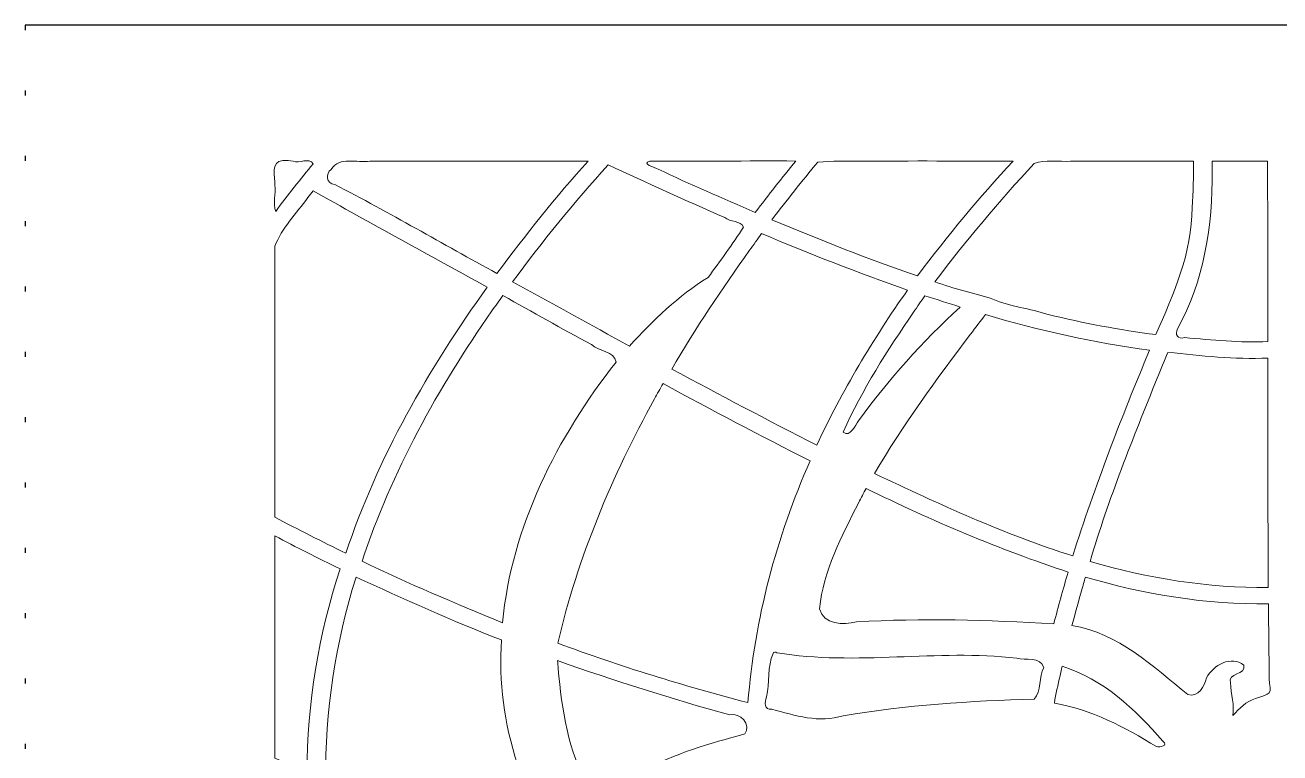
# Model space of a CAD drawing. Header units: millimetres. Extents: x -142 to 123, y -81 to 94.
# Drawn here: x -9.4 to 56.6, y 55.2 to 93.5 of the extents above; entities that cross this region are included whole.
import ezdxf
from ezdxf.lldxf.tags import DXFTag

# ---------------------------------------------------------------- set-up
doc = ezdxf.new("R2010")
doc.units = ezdxf.units.MM
doc.header["$MEASUREMENT"] = 0
doc.layers.add('Capa 1', color=7, linetype='Continuous')
tags = doc.linetypes.add('New Line1', pattern=[43299213.0, 3330708.7, -39968504.3]).pattern_tags.tags
tags[6:7] = [DXFTag(74, 4), DXFTag(75, 0), DXFTag(340, '0'), DXFTag(46, 1.0), DXFTag(50, 0.0), DXFTag(44, 0.0), DXFTag(45, 0.0)]
tags[4:5] = [DXFTag(74, 4), DXFTag(75, 0), DXFTag(340, '0'), DXFTag(46, 1.0), DXFTag(50, 0.0), DXFTag(44, 0.0), DXFTag(45, 0.0)]
tags = doc.linetypes.add('New Line10', pattern=[43299213.0, 3330708.7, -39968504.3]).pattern_tags.tags
tags[6:7] = [DXFTag(74, 4), DXFTag(75, 0), DXFTag(340, '0'), DXFTag(46, 1.0), DXFTag(50, 0.0), DXFTag(44, 0.0), DXFTag(45, 0.0)]
tags[4:5] = [DXFTag(74, 4), DXFTag(75, 0), DXFTag(340, '0'), DXFTag(46, 1.0), DXFTag(50, 0.0), DXFTag(44, 0.0), DXFTag(45, 0.0)]
tags = doc.linetypes.add('New Line11', pattern=[43299213.0, 3330708.7, -39968504.3]).pattern_tags.tags
tags[6:7] = [DXFTag(74, 4), DXFTag(75, 0), DXFTag(340, '0'), DXFTag(46, 1.0), DXFTag(50, 0.0), DXFTag(44, 0.0), DXFTag(45, 0.0)]
tags[4:5] = [DXFTag(74, 4), DXFTag(75, 0), DXFTag(340, '0'), DXFTag(46, 1.0), DXFTag(50, 0.0), DXFTag(44, 0.0), DXFTag(45, 0.0)]
tags = doc.linetypes.add('New Line12', pattern=[43299213.0, 3330708.7, -39968504.3]).pattern_tags.tags
tags[6:7] = [DXFTag(74, 4), DXFTag(75, 0), DXFTag(340, '0'), DXFTag(46, 1.0), DXFTag(50, 0.0), DXFTag(44, 0.0), DXFTag(45, 0.0)]
tags[4:5] = [DXFTag(74, 4), DXFTag(75, 0), DXFTag(340, '0'), DXFTag(46, 1.0), DXFTag(50, 0.0), DXFTag(44, 0.0), DXFTag(45, 0.0)]
tags = doc.linetypes.add('New Line2', pattern=[43299213.0, 3330708.7, -39968504.3]).pattern_tags.tags
tags[6:7] = [DXFTag(74, 4), DXFTag(75, 0), DXFTag(340, '0'), DXFTag(46, 1.0), DXFTag(50, 0.0), DXFTag(44, 0.0), DXFTag(45, 0.0)]
tags[4:5] = [DXFTag(74, 4), DXFTag(75, 0), DXFTag(340, '0'), DXFTag(46, 1.0), DXFTag(50, 0.0), DXFTag(44, 0.0), DXFTag(45, 0.0)]
tags = doc.linetypes.add('New Line3', pattern=[43299213.0, 3330708.7, -39968504.3]).pattern_tags.tags
tags[6:7] = [DXFTag(74, 4), DXFTag(75, 0), DXFTag(340, '0'), DXFTag(46, 1.0), DXFTag(50, 0.0), DXFTag(44, 0.0), DXFTag(45, 0.0)]
tags[4:5] = [DXFTag(74, 4), DXFTag(75, 0), DXFTag(340, '0'), DXFTag(46, 1.0), DXFTag(50, 0.0), DXFTag(44, 0.0), DXFTag(45, 0.0)]
tags = doc.linetypes.add('New Line4', pattern=[43299213.0, 3330708.7, -39968504.3]).pattern_tags.tags
tags[6:7] = [DXFTag(74, 4), DXFTag(75, 0), DXFTag(340, '0'), DXFTag(46, 1.0), DXFTag(50, 0.0), DXFTag(44, 0.0), DXFTag(45, 0.0)]
tags[4:5] = [DXFTag(74, 4), DXFTag(75, 0), DXFTag(340, '0'), DXFTag(46, 1.0), DXFTag(50, 0.0), DXFTag(44, 0.0), DXFTag(45, 0.0)]
tags = doc.linetypes.add('New Line5', pattern=[43299213.0, 3330708.7, -39968504.3]).pattern_tags.tags
tags[6:7] = [DXFTag(74, 4), DXFTag(75, 0), DXFTag(340, '0'), DXFTag(46, 1.0), DXFTag(50, 0.0), DXFTag(44, 0.0), DXFTag(45, 0.0)]
tags[4:5] = [DXFTag(74, 4), DXFTag(75, 0), DXFTag(340, '0'), DXFTag(46, 1.0), DXFTag(50, 0.0), DXFTag(44, 0.0), DXFTag(45, 0.0)]
tags = doc.linetypes.add('New Line6', pattern=[43299213.0, 3330708.7, -39968504.3]).pattern_tags.tags
tags[6:7] = [DXFTag(74, 4), DXFTag(75, 0), DXFTag(340, '0'), DXFTag(46, 1.0), DXFTag(50, 0.0), DXFTag(44, 0.0), DXFTag(45, 0.0)]
tags[4:5] = [DXFTag(74, 4), DXFTag(75, 0), DXFTag(340, '0'), DXFTag(46, 1.0), DXFTag(50, 0.0), DXFTag(44, 0.0), DXFTag(45, 0.0)]
tags = doc.linetypes.add('New Line7', pattern=[43299213.0, 3330708.7, -39968504.3]).pattern_tags.tags
tags[6:7] = [DXFTag(74, 4), DXFTag(75, 0), DXFTag(340, '0'), DXFTag(46, 1.0), DXFTag(50, 0.0), DXFTag(44, 0.0), DXFTag(45, 0.0)]
tags[4:5] = [DXFTag(74, 4), DXFTag(75, 0), DXFTag(340, '0'), DXFTag(46, 1.0), DXFTag(50, 0.0), DXFTag(44, 0.0), DXFTag(45, 0.0)]
tags = doc.linetypes.add('New Line8', pattern=[43299213.0, 3330708.7, -39968504.3]).pattern_tags.tags
tags[6:7] = [DXFTag(74, 4), DXFTag(75, 0), DXFTag(340, '0'), DXFTag(46, 1.0), DXFTag(50, 0.0), DXFTag(44, 0.0), DXFTag(45, 0.0)]
tags[4:5] = [DXFTag(74, 4), DXFTag(75, 0), DXFTag(340, '0'), DXFTag(46, 1.0), DXFTag(50, 0.0), DXFTag(44, 0.0), DXFTag(45, 0.0)]
tags = doc.linetypes.add('New Line9', pattern=[43299213.0, 3330708.7, -39968504.3]).pattern_tags.tags
tags[6:7] = [DXFTag(74, 4), DXFTag(75, 0), DXFTag(340, '0'), DXFTag(46, 1.0), DXFTag(50, 0.0), DXFTag(44, 0.0), DXFTag(45, 0.0)]
tags[4:5] = [DXFTag(74, 4), DXFTag(75, 0), DXFTag(340, '0'), DXFTag(46, 1.0), DXFTag(50, 0.0), DXFTag(44, 0.0), DXFTag(45, 0.0)]

msp = doc.modelspace()

# ---------------------------------------------------------------- linework, layer by layer
at = {"layer": 'Capa 1', "lineweight": 25}
msp.add_open_spline([(-9.4207, -81.0296), (-9.4207, -81.0296), (123.0236, -81.0296), (123.0236, -81.0296), (123.0236, -81.0296), (123.0236, -81.0296), (123.0236, 93.5119), (123.0236, 93.5119), (123.0236, 93.5119), (123.0236, 93.5119), (-9.4207, 93.5119), (-9.4207, 93.5119)], degree=3, knots=[0, 0, 0, 0, 0.25, 0.25, 0.25, 0.25, 0.5, 0.5, 0.5, 0.5, 1, 1, 1, 1], dxfattribs=at)
at = {"layer": 'Capa 1', "linetype": 'New Line1', "lineweight": 25}
msp.add_open_spline([(-9.4207, 93.5118), (-9.4207, 93.5118), (-9.4207, 93.4223), (-9.4207, 93.2474)], degree=3, dxfattribs=at)
at = {"layer": 'Capa 1', "linetype": 'New Line2', "lineweight": 25}
msp.add_open_spline([(-9.4207, 90.0751), (-9.4207, 89.9885), (-9.4207, 89.9005), (-9.4207, 89.8108)], degree=3, dxfattribs=at)
at = {"layer": 'Capa 1', "linetype": 'New Line3', "lineweight": 25}
msp.add_open_spline([(-9.4207, 86.6384), (-9.4207, 86.5511), (-9.4207, 86.463), (-9.4207, 86.3742)], degree=3, dxfattribs=at)
at = {"layer": 'Capa 1', "color": 2, "lineweight": 20}
for points, knots in [([(4.1468, 86.3882), (3.4755, 86.3738), (3.734, 85.5165), (3.7235, 85.0876), (3.7235, 85.0876), (3.7825, 84.6318), (3.6042, 84.1447), (3.7664, 83.7093), (3.7664, 83.7093), (4.3811, 84.5743), (5.0813, 85.4306), (5.7425, 86.2228), (5.7425, 86.2228), (5.513, 86.5704), (5.0155, 86.2138), (4.6759, 86.3634), (4.6759, 86.3634), (4.5002, 86.3812), (4.3236, 86.4136), (4.1467, 86.3882), (4.1467, 86.3882), (4.1467, 86.3882), (4.1468, 86.3882), (4.1468, 86.3882)], [0, 0, 0, 0, 0.1428571, 0.1428571, 0.1428571, 0.1428571, 0.2857143, 0.2857143, 0.2857143, 0.2857143, 0.4285714, 0.4285714, 0.4285714, 0.4285714, 0.5714286, 0.5714286, 0.5714286, 0.5714286, 0.7142857, 0.7142857, 0.7142857, 0.7142857, 1, 1, 1, 1]), ([(8.7192, 86.3551), (8.0344, 86.2419), (7.1213, 86.633), (6.6852, 85.9252), (6.6852, 85.9252), (6.3677, 85.6822), (6.4259, 85.178), (6.8651, 85.1278), (6.8651, 85.1278), (9.7536, 83.6479), (12.5476, 81.9989), (15.3999, 80.4516), (15.3999, 80.4516), (16.925, 82.48), (18.4911, 84.4816), (20.1955, 86.3634), (20.1955, 86.3634), (16.3701, 86.3612), (12.5446, 86.3696), (8.7192, 86.3551)], [0, 0, 0, 0, 0.1666667, 0.1666667, 0.1666667, 0.1666667, 0.3333333, 0.3333333, 0.3333333, 0.3333333, 0.5, 0.5, 0.5, 0.5, 0.6666667, 0.6666667, 0.6666667, 0.6666667, 1, 1, 1, 1]), ([(21.2455, 86.1567), (19.4737, 84.1872), (17.7921, 82.1364), (16.2184, 80.0051), (16.2184, 80.0051), (18.2768, 78.895), (20.3203, 77.7577), (22.37, 76.6317), (22.37, 76.6317), (23.612, 77.978), (24.9477, 79.2826), (26.5124, 80.2366), (26.5124, 80.2366), (27.1388, 81.1143), (27.8117, 81.9895), (28.3728, 82.8907), (28.3728, 82.8907), (28.2334, 83.2358), (27.6605, 83.1487), (27.3877, 83.3917), (27.3877, 83.3917), (25.3262, 84.2756), (23.2804, 85.2442), (21.2456, 86.1566), (21.2456, 86.1566), (21.2456, 86.1566), (21.2455, 86.1567), (21.2455, 86.1567)], [0, 0, 0, 0, 0.125, 0.125, 0.125, 0.125, 0.25, 0.25, 0.25, 0.25, 0.375, 0.375, 0.375, 0.375, 0.5, 0.5, 0.5, 0.5, 0.625, 0.625, 0.625, 0.625, 0.75, 0.75, 0.75, 0.75, 1, 1, 1, 1]), ([(23.4532, 86.3551), (22.9494, 86.2539), (23.7192, 85.9943), (23.8884, 85.9424), (23.8884, 85.9424), (25.5579, 85.1288), (27.2871, 84.4077), (28.993, 83.6597), (28.993, 83.6597), (29.6873, 84.5741), (30.3981, 85.4757), (31.1262, 86.3634), (31.1262, 86.3634), (28.569, 86.3725), (26.0032, 86.3527), (23.4533, 86.3551), (23.4533, 86.3551), (23.4533, 86.3551), (23.4532, 86.3551), (23.4532, 86.3551)], [0, 0, 0, 0, 0.1666667, 0.1666667, 0.1666667, 0.1666667, 0.3333333, 0.3333333, 0.3333333, 0.3333333, 0.5, 0.5, 0.5, 0.5, 0.6666667, 0.6666667, 0.6666667, 0.6666667, 1, 1, 1, 1]), ([(34.5326, 86.3551), (33.7829, 86.347), (33.0309, 86.3822), (32.2836, 86.3055), (32.2836, 86.3055), (31.4454, 85.3161), (30.6485, 84.2928), (29.861, 83.2628), (29.861, 83.2628), (32.4058, 82.2391), (34.9167, 81.178), (37.5339, 80.3276), (37.5339, 80.3276), (39.1035, 82.426), (40.7779, 84.4433), (42.5527, 86.3634), (42.5527, 86.3634), (39.8793, 86.3579), (37.2057, 86.3743), (34.5325, 86.3551), (34.5325, 86.3551), (34.5325, 86.3551), (34.5326, 86.3551), (34.5326, 86.3551)], [0, 0, 0, 0, 0.1428571, 0.1428571, 0.1428571, 0.1428571, 0.2857143, 0.2857143, 0.2857143, 0.2857143, 0.4285714, 0.4285714, 0.4285714, 0.4285714, 0.5714286, 0.5714286, 0.5714286, 0.5714286, 0.7142857, 0.7142857, 0.7142857, 0.7142857, 1, 1, 1, 1]), ([(45.5789, 86.3551), (44.952, 86.3024), (44.235, 86.4745), (43.6633, 86.2284), (43.6633, 86.2284), (41.819, 84.2478), (40.0742, 82.1733), (38.4434, 80.0134), (38.4434, 80.0134), (39.4333, 79.6388), (40.4926, 79.4281), (41.4861, 79.1039), (41.4861, 79.1039), (42.404, 78.6881), (43.4412, 78.616), (44.3958, 78.2938), (44.3958, 78.2938), (46.2648, 77.8373), (48.1595, 77.4779), (50.0685, 77.2353), (50.0685, 77.2353), (50.9848, 79.3604), (51.9874, 81.5443), (51.9682, 83.9185), (51.9682, 83.9185), (52.0273, 84.732), (52.0638, 85.5475), (52.0529, 86.3634), (52.0529, 86.3634), (49.8949, 86.3612), (47.7369, 86.3696), (45.5789, 86.3551)], [0, 0, 0, 0, 0.1111111, 0.1111111, 0.1111111, 0.1111111, 0.2222222, 0.2222222, 0.2222222, 0.2222222, 0.3333333, 0.3333333, 0.3333333, 0.3333333, 0.4444444, 0.4444444, 0.4444444, 0.4444444, 0.5555556, 0.5555556, 0.5555556, 0.5555556, 0.6666667, 0.6666667, 0.6666667, 0.6666667, 0.7777778, 0.7777778, 0.7777778, 0.7777778, 1, 1, 1, 1]), ([(53.0286, 85.8425), (53.0567, 82.9868), (52.5878, 80.0262), (51.2096, 77.5329), (51.2096, 77.5329), (51.0355, 77.2443), (51.2262, 76.966), (51.5744, 77.0771), (51.5744, 77.0771), (53.0334, 76.9495), (54.4975, 76.8014), (55.9638, 76.8632), (55.9638, 76.8632), (55.9694, 80.03), (55.9417, 83.1966), (55.9473, 86.3634), (55.9473, 86.3634), (54.9744, 86.3634), (54.0015, 86.3634), (53.0286, 86.3634), (53.0286, 86.3634), (53.0286, 86.1898), (53.0286, 86.0161), (53.0286, 85.8425)], [0, 0, 0, 0, 0.1428571, 0.1428571, 0.1428571, 0.1428571, 0.2857143, 0.2857143, 0.2857143, 0.2857143, 0.4285714, 0.4285714, 0.4285714, 0.4285714, 0.5714286, 0.5714286, 0.5714286, 0.5714286, 0.7142857, 0.7142857, 0.7142857, 0.7142857, 1, 1, 1, 1]), ([(5.4615, 84.4452), (4.8484, 83.609), (4.0847, 82.8259), (3.7086, 81.8793), (3.7086, 81.8793), (3.7086, 77.1287), (3.7086, 72.3782), (3.7086, 67.6276), (3.7086, 67.6276), (4.9561, 66.9945), (6.1953, 66.3446), (7.4541, 65.7342), (7.4541, 65.7342), (9.1283, 70.7739), (11.8015, 75.4361), (14.8955, 79.7323), (14.8955, 79.7323), (11.8298, 81.4035), (8.7778, 83.0984), (5.726, 84.7925), (5.726, 84.7925), (5.6378, 84.6767), (5.5496, 84.561), (5.4614, 84.4452), (5.4614, 84.4452), (5.4614, 84.4452), (5.4615, 84.4452), (5.4615, 84.4452)], [0, 0, 0, 0, 0.125, 0.125, 0.125, 0.125, 0.25, 0.25, 0.25, 0.25, 0.375, 0.375, 0.375, 0.375, 0.5, 0.5, 0.5, 0.5, 0.625, 0.625, 0.625, 0.625, 0.75, 0.75, 0.75, 0.75, 1, 1, 1, 1]), ([(28.6952, 81.6671), (27.2326, 79.6368), (25.8626, 77.5786), (24.5942, 75.4246), (24.5942, 75.4246), (27.1262, 74.0683), (29.6628, 72.7197), (32.2258, 71.4228), (32.2258, 71.4228), (33.5684, 74.2805), (35.186, 77.0002), (37.0048, 79.5753), (37.0048, 79.5753), (34.4134, 80.4943), (31.8481, 81.4772), (29.3236, 82.5519), (29.3236, 82.5519), (29.1141, 82.257), (28.9047, 81.9621), (28.6952, 81.6672), (28.6952, 81.6672), (28.6952, 81.6672), (28.6952, 81.6671), (28.6952, 81.6671)], [0, 0, 0, 0, 0.1428571, 0.1428571, 0.1428571, 0.1428571, 0.2857143, 0.2857143, 0.2857143, 0.2857143, 0.4285714, 0.4285714, 0.4285714, 0.4285714, 0.5714286, 0.5714286, 0.5714286, 0.5714286, 0.7142857, 0.7142857, 0.7142857, 0.7142857, 1, 1, 1, 1]), ([(15.1353, 78.4838), (12.3047, 74.436), (9.8622, 70.0188), (8.3058, 65.3125), (8.3058, 65.3125), (10.7318, 64.1459), (13.2132, 63.1059), (15.6976, 62.0714), (15.6976, 62.0714), (16.1634, 67.145), (18.5706, 71.8367), (21.6673, 75.7884), (21.6673, 75.7884), (21.5736, 76.3776), (20.7455, 76.3474), (20.3696, 76.7096), (20.3696, 76.7096), (18.8085, 77.5503), (17.2662, 78.4262), (15.7142, 79.2858), (15.7142, 79.2858), (15.5213, 79.0185), (15.3284, 78.7511), (15.1354, 78.4838), (15.1354, 78.4838), (15.1354, 78.4838), (15.1353, 78.4838), (15.1353, 78.4838)], [0, 0, 0, 0, 0.125, 0.125, 0.125, 0.125, 0.25, 0.25, 0.25, 0.25, 0.375, 0.375, 0.375, 0.375, 0.5, 0.5, 0.5, 0.5, 0.625, 0.625, 0.625, 0.625, 0.75, 0.75, 0.75, 0.75, 1, 1, 1, 1]), ([(37.319, 78.4176), (35.9561, 76.4059), (34.6105, 74.3542), (33.6231, 72.1089), (33.6231, 72.1089), (33.9773, 71.8047), (34.255, 72.4595), (34.4276, 72.6987), (34.4276, 72.6987), (35.9994, 74.8687), (37.7926, 76.879), (39.7746, 78.6821), (39.7746, 78.6821), (39.1541, 78.8791), (38.535, 79.0835), (37.9142, 79.2774), (37.9142, 79.2774), (37.7158, 78.9908), (37.5173, 78.7041), (37.3189, 78.4175), (37.3189, 78.4175), (37.3189, 78.4175), (37.319, 78.4176), (37.319, 78.4176)], [0, 0, 0, 0, 0.1428571, 0.1428571, 0.1428571, 0.1428571, 0.2857143, 0.2857143, 0.2857143, 0.2857143, 0.4285714, 0.4285714, 0.4285714, 0.4285714, 0.5714286, 0.5714286, 0.5714286, 0.5714286, 0.7142857, 0.7142857, 0.7142857, 0.7142857, 1, 1, 1, 1]), ([(40.3203, 77.2601), (38.5195, 74.8885), (36.7649, 72.4794), (35.2601, 69.9262), (35.2601, 69.9262), (38.6769, 68.3195), (42.0937, 66.7258), (45.6946, 65.6019), (45.6946, 65.6019), (46.862, 69.2671), (48.2424, 72.8731), (49.7378, 76.4085), (49.7378, 76.4085), (46.8127, 76.7974), (43.9288, 77.4597), (41.0975, 78.2854), (41.0975, 78.2854), (40.8384, 77.9436), (40.5794, 77.6019), (40.3203, 77.2601)], [0, 0, 0, 0, 0.1666667, 0.1666667, 0.1666667, 0.1666667, 0.3333333, 0.3333333, 0.3333333, 0.3333333, 0.5, 0.5, 0.5, 0.5, 0.6666667, 0.6666667, 0.6666667, 0.6666667, 1, 1, 1, 1]), ([(50.1347, 74.9367), (48.8588, 71.7802), (47.5774, 68.587), (46.6042, 65.3042), (46.6042, 65.3042), (49.6458, 64.4226), (52.807, 63.8923), (55.9804, 63.9399), (55.9804, 63.9399), (55.951, 67.961), (55.9686, 71.9821), (55.9639, 76.0032), (55.9639, 76.0032), (54.2025, 75.9189), (52.4464, 76.1241), (50.697, 76.3009), (50.697, 76.3009), (50.5096, 75.8461), (50.3222, 75.3914), (50.1348, 74.9366), (50.1348, 74.9366), (50.1348, 74.9366), (50.1347, 74.9367), (50.1347, 74.9367)], [0, 0, 0, 0, 0.1428571, 0.1428571, 0.1428571, 0.1428571, 0.2857143, 0.2857143, 0.2857143, 0.2857143, 0.4285714, 0.4285714, 0.4285714, 0.4285714, 0.5714286, 0.5714286, 0.5714286, 0.5714286, 0.7142857, 0.7142857, 0.7142857, 0.7142857, 1, 1, 1, 1]), ([(23.6847, 73.8536), (21.4613, 69.7894), (19.6498, 65.5322), (18.608, 61.0048), (18.608, 61.0048), (21.8794, 59.779), (25.2264, 58.7678), (28.6043, 57.8794), (28.6043, 57.8794), (28.9603, 62.2633), (30.1009, 66.5862), (31.8785, 70.5959), (31.8785, 70.5959), (29.28, 71.9128), (26.6991, 73.2647), (24.1394, 74.6556), (24.1394, 74.6556), (23.9878, 74.3883), (23.8362, 74.1209), (23.6846, 73.8536), (23.6846, 73.8536), (23.6846, 73.8536), (23.6847, 73.8536), (23.6847, 73.8536)], [0, 0, 0, 0, 0.1428571, 0.1428571, 0.1428571, 0.1428571, 0.2857143, 0.2857143, 0.2857143, 0.2857143, 0.4285714, 0.4285714, 0.4285714, 0.4285714, 0.5714286, 0.5714286, 0.5714286, 0.5714286, 0.7142857, 0.7142857, 0.7142857, 0.7142857, 1, 1, 1, 1]), ([(34.4334, 68.3966), (33.5298, 66.6229), (32.5726, 64.823), (32.3746, 62.8155), (32.3746, 62.8155), (32.5938, 61.9701), (33.6224, 61.9623), (34.3144, 62.1244), (34.3144, 62.1244), (37.7717, 62.3315), (41.2392, 62.2218), (44.6942, 62.0218), (44.6942, 62.0218), (44.9383, 62.9311), (45.178, 63.842), (45.4549, 64.742), (45.4549, 64.742), (41.8031, 65.9465), (38.2689, 67.4451), (34.822, 69.149), (34.822, 69.149), (34.6925, 68.8982), (34.5629, 68.6474), (34.4334, 68.3966)], [0, 0, 0, 0, 0.1428571, 0.1428571, 0.1428571, 0.1428571, 0.2857143, 0.2857143, 0.2857143, 0.2857143, 0.4285714, 0.4285714, 0.4285714, 0.4285714, 0.5714286, 0.5714286, 0.5714286, 0.5714286, 0.7142857, 0.7142857, 0.7142857, 0.7142857, 1, 1, 1, 1]), ([(3.7086, 54.9607), (4.277, 54.7087), (4.8449, 54.4554), (5.4119, 54.2), (5.4119, 54.2), (5.4154, 57.8344), (6.0214, 61.4621), (7.1482, 64.9156), (7.1482, 64.9156), (5.9944, 65.4798), (4.8415, 66.0465), (3.7086, 66.6519), (3.7086, 66.6519), (3.7086, 62.7548), (3.7086, 58.8577), (3.7086, 54.9606), (3.7086, 54.9606), (3.7086, 54.9606), (3.7086, 54.9607), (3.7086, 54.9607)], [0, 0, 0, 0, 0.1666667, 0.1666667, 0.1666667, 0.1666667, 0.3333333, 0.3333333, 0.3333333, 0.3333333, 0.5, 0.5, 0.5, 0.5, 0.6666667, 0.6666667, 0.6666667, 0.6666667, 1, 1, 1, 1]), ([(7.9916, 64.4857), (6.9026, 61.0317), (6.356, 57.4087), (6.3876, 53.7866), (6.3876, 53.7866), (9.7794, 52.3477), (13.1488, 50.9262), (16.6567, 49.793), (16.6567, 49.793), (16.4715, 51.4138), (16.7619, 53.0718), (16.4745, 54.6757), (16.4745, 54.6757), (15.7764, 56.7619), (15.5002, 58.9832), (15.6397, 61.1784), (15.6397, 61.1784), (13.0494, 62.1639), (10.4881, 63.3416), (7.9916, 64.4857)], [0, 0, 0, 0, 0.1666667, 0.1666667, 0.1666667, 0.1666667, 0.3333333, 0.3333333, 0.3333333, 0.3333333, 0.5, 0.5, 0.5, 0.5, 0.6666667, 0.6666667, 0.6666667, 0.6666667, 1, 1, 1, 1]), ([(46.1743, 63.816), (45.9937, 63.1896), (45.8149, 62.5624), (45.6534, 61.9308), (45.6534, 61.9308), (48.0689, 61.5345), (49.9235, 59.7866), (51.7471, 58.301), (51.7471, 58.301), (52.3036, 58.1293), (52.6313, 58.7438), (52.731, 59.1857), (52.731, 59.1857), (53.0827, 59.8334), (54.0396, 60.3972), (54.6988, 59.8472), (54.6988, 59.8472), (54.8209, 59.3002), (53.8273, 59.4753), (53.9877, 58.9129), (53.9877, 58.9129), (54.0253, 58.3631), (54.2026, 57.6813), (54.12, 57.2096), (54.12, 57.2096), (54.4553, 57.5679), (54.8241, 57.9399), (55.3024, 58.1026), (55.3024, 58.1026), (55.745, 58.2568), (56.2566, 58.258), (56.0388, 58.8795), (56.0388, 58.8795), (56.0175, 60.2796), (56.0027, 61.6799), (55.9887, 63.0801), (55.9887, 63.0801), (52.7279, 63.0117), (49.4825, 63.582), (46.3562, 64.4774), (46.3562, 64.4774), (46.2956, 64.2569), (46.2349, 64.0364), (46.1743, 63.8159), (46.1743, 63.8159), (46.1743, 63.8159), (46.1743, 63.816), (46.1743, 63.816)], [0, 0, 0, 0, 0.0769231, 0.0769231, 0.0769231, 0.0769231, 0.1538462, 0.1538462, 0.1538462, 0.1538462, 0.2307692, 0.2307692, 0.2307692, 0.2307692, 0.3076923, 0.3076923, 0.3076923, 0.3076923, 0.3846154, 0.3846154, 0.3846154, 0.3846154, 0.4615385, 0.4615385, 0.4615385, 0.4615385, 0.5384615, 0.5384615, 0.5384615, 0.5384615, 0.6153846, 0.6153846, 0.6153846, 0.6153846, 0.6923077, 0.6923077, 0.6923077, 0.6923077, 0.7692308, 0.7692308, 0.7692308, 0.7692308, 0.8461538, 0.8461538, 0.8461538, 0.8461538, 1, 1, 1, 1]), ([(18.6245, 59.657), (18.828, 57.5288), (19.12, 55.2815), (20.2533, 53.4558), (20.2533, 53.4558), (21.2455, 52.8834), (22.2259, 53.8558), (23.0728, 54.2744), (23.0728, 54.2744), (24.7423, 55.2168), (26.6081, 55.7301), (28.4389, 56.234), (28.4389, 56.234), (28.8188, 56.7042), (28.1866, 57.3833), (27.6534, 57.2345), (27.6534, 57.2345), (24.5977, 58.0709), (21.5798, 59.037), (18.5914, 60.087), (18.5914, 60.087), (18.6024, 59.9437), (18.6134, 59.8004), (18.6245, 59.6571), (18.6245, 59.6571), (18.6245, 59.6571), (18.6245, 59.657), (18.6245, 59.657)], [0, 0, 0, 0, 0.125, 0.125, 0.125, 0.125, 0.25, 0.25, 0.25, 0.25, 0.375, 0.375, 0.375, 0.375, 0.5, 0.5, 0.5, 0.5, 0.625, 0.625, 0.625, 0.625, 0.75, 0.75, 0.75, 0.75, 1, 1, 1, 1]), ([(29.9272, 60.4673), (29.6211, 59.7766), (29.7609, 58.9224), (29.5776, 58.1749), (29.5776, 58.1749), (29.4726, 57.9019), (29.4687, 57.4764), (29.8608, 57.5337), (29.8608, 57.5337), (31.076, 57.2029), (32.3674, 56.7837), (33.6176, 57.1911), (33.6176, 57.1911), (36.9377, 57.7456), (40.3153, 57.972), (43.669, 58.0612), (43.669, 58.0612), (44.0719, 58.4906), (43.886, 59.2309), (44.1651, 59.7314), (44.1651, 59.7314), (44.0016, 60.3013), (43.1923, 60.103), (42.7468, 60.2138), (42.7468, 60.2138), (38.5566, 60.7034), (34.2986, 59.8067), (30.1339, 60.5003), (30.1339, 60.5003), (30.0755, 60.5321), (29.9413, 60.578), (29.9272, 60.4672), (29.9272, 60.4672), (29.9272, 60.4672), (29.9272, 60.4673), (29.9272, 60.4673)], [0, 0, 0, 0, 0.1, 0.1, 0.1, 0.1, 0.2, 0.2, 0.2, 0.2, 0.3, 0.3, 0.3, 0.3, 0.4, 0.4, 0.4, 0.4, 0.5, 0.5, 0.5, 0.5, 0.6, 0.6, 0.6, 0.6, 0.7, 0.7, 0.7, 0.7, 0.8, 0.8, 0.8, 0.8, 1, 1, 1, 1]), ([(45.025, 59.285), (44.9203, 58.8098), (44.8006, 58.3365), (44.7273, 57.8546), (44.7273, 57.8546), (46.6706, 57.5154), (48.4437, 56.5823), (50.0934, 55.5643), (50.0934, 55.5643), (50.2922, 55.5158), (50.7422, 55.616), (50.429, 55.8501), (50.429, 55.8501), (48.9768, 57.5348), (47.2772, 59.1418), (45.1325, 59.7893), (45.1325, 59.7893), (45.0967, 59.6212), (45.0608, 59.4531), (45.025, 59.2849), (45.025, 59.2849), (45.025, 59.2849), (45.025, 59.285), (45.025, 59.285)], [0, 0, 0, 0, 0.1428571, 0.1428571, 0.1428571, 0.1428571, 0.2857143, 0.2857143, 0.2857143, 0.2857143, 0.4285714, 0.4285714, 0.4285714, 0.4285714, 0.5714286, 0.5714286, 0.5714286, 0.5714286, 0.7142857, 0.7142857, 0.7142857, 0.7142857, 1, 1, 1, 1])]:
    msp.add_open_spline(points, degree=3, knots=knots, dxfattribs=at)
at = {"layer": 'Capa 1', "linetype": 'New Line4', "lineweight": 25}
msp.add_open_spline([(-9.4207, 83.2019), (-9.4207, 83.1143), (-9.4207, 83.0262), (-9.4207, 82.9376)], degree=3, dxfattribs=at)
at = {"layer": 'Capa 1', "linetype": 'New Line5', "lineweight": 25}
msp.add_open_spline([(-9.4207, 79.7651), (-9.4207, 79.6774), (-9.4207, 79.5894), (-9.4207, 79.501)], degree=3, dxfattribs=at)
at = {"layer": 'Capa 1', "linetype": 'New Line6', "lineweight": 25}
msp.add_open_spline([(-9.4207, 76.3284), (-9.4207, 76.2406), (-9.4207, 76.1525), (-9.4207, 76.0641)], degree=3, dxfattribs=at)
at = {"layer": 'Capa 1', "linetype": 'New Line7', "lineweight": 25}
msp.add_open_spline([(-9.4207, 72.8914), (-9.4207, 72.8035), (-9.4207, 72.7153), (-9.4207, 72.627)], degree=3, dxfattribs=at)
at = {"layer": 'Capa 1', "linetype": 'New Line8', "lineweight": 25}
msp.add_open_spline([(-9.4207, 69.4545), (-9.4207, 69.3665), (-9.4207, 69.2783), (-9.4207, 69.1899)], degree=3, dxfattribs=at)
at = {"layer": 'Capa 1', "linetype": 'New Line9', "lineweight": 25}
msp.add_open_spline([(-9.4207, 66.0174), (-9.4207, 65.9294), (-9.4207, 65.8413), (-9.4207, 65.7531)], degree=3, dxfattribs=at)
at = {"layer": 'Capa 1', "linetype": 'New Line10', "lineweight": 25}
msp.add_open_spline([(-9.4207, 62.5805), (-9.4207, 62.4925), (-9.4207, 62.4044), (-9.4207, 62.3162)], degree=3, dxfattribs=at)
at = {"layer": 'Capa 1', "linetype": 'New Line11', "lineweight": 25}
msp.add_open_spline([(-9.4207, 59.1437), (-9.4207, 59.0556), (-9.4207, 58.9675), (-9.4207, 58.8792)], degree=3, dxfattribs=at)
at = {"layer": 'Capa 1', "linetype": 'New Line12', "lineweight": 25}
msp.add_open_spline([(-9.4207, 55.7065), (-9.4207, 55.6184), (-9.4207, 55.5302), (-9.4207, 55.4419)], degree=3, dxfattribs=at)

doc.saveas('drawing.dxf')
